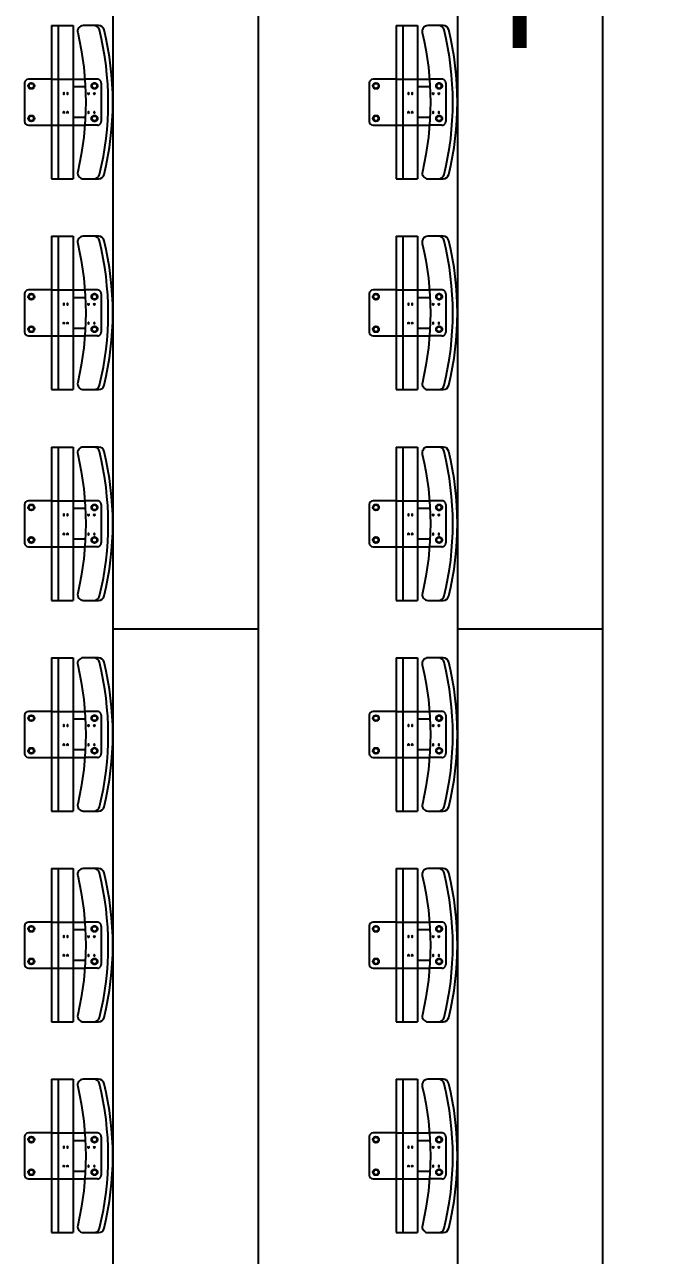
# Model space of a CAD drawing. Header units: centimetres. Extents: x -1707 to 3112, y 43 to 5669.
# Drawn here: x 155.028 to 156.684, y 45.695 to 48.907 of the extents above; entities that cross this region are included whole.
import ezdxf

# ---------------------------------------------------------------- set-up
doc = ezdxf.new("R2010")
doc.units = ezdxf.units.CM
doc.header["$LTSCALE"] = 100
doc.header["$MEASUREMENT"] = 0
doc.linetypes.add('CACHE', pattern=[0.375, 0.25, -0.125])
doc.layers.add('0_Désignation', color=7, linetype='Continuous')
doc.layers.add('1-cloison', color=9, linetype='Continuous')
doc.styles.get("Standard").update_dxf_attribs({"font": 'arial.ttf', "height": 0.2})

msp = doc.modelspace()

# ---------------------------------------------------------------- linework, layer by layer
at = {"layer": '1-cloison', "color": 7}
for p, q in [((155.2588, 51.73), (155.2588, 44.58)), ((155.6388, 44.58), (155.6388, 51.73)), ((156.1588, 51.73), (156.1588, 44.58)), ((156.5388, 44.58), (156.5388, 51.73)), ((155.0988, 48.765), (155.0384, 48.765)), ((155.1548, 48.765), (155.1858, 48.765)), ((155.9988, 48.765), (155.9384, 48.765)), ((156.0548, 48.765), (156.0858, 48.765)), ((155.0284, 48.755), (155.0284, 48.655)), ((155.1871, 48.7448), (155.1548, 48.7448)), ((155.9284, 48.755), (155.9284, 48.655)), ((156.0871, 48.7448), (156.0548, 48.7448)), ((155.1871, 48.6648), (155.1548, 48.6648)), ((156.0871, 48.6648), (156.0548, 48.6648)), ((155.0384, 48.645), (155.0988, 48.645)), ((155.1548, 48.645), (155.1858, 48.645)), ((155.9384, 48.645), (155.9988, 48.645)), ((156.0548, 48.645), (156.0858, 48.645)), ((155.0988, 48.215), (155.0384, 48.215)), ((155.1548, 48.215), (155.1858, 48.215)), ((155.9988, 48.215), (155.9384, 48.215)), ((156.0548, 48.215), (156.0858, 48.215)), ((155.0284, 48.205), (155.0284, 48.105)), ((155.1871, 48.1948), (155.1548, 48.1948)), ((155.9284, 48.205), (155.9284, 48.105)), ((156.0871, 48.1948), (156.0548, 48.1948)), ((155.0384, 48.095), (155.0988, 48.095)), ((155.1871, 48.1148), (155.1548, 48.1148)), ((155.1548, 48.095), (155.1858, 48.095)), ((155.9384, 48.095), (155.9988, 48.095)), ((156.0871, 48.1148), (156.0548, 48.1148)), ((156.0548, 48.095), (156.0858, 48.095)), ((155.0284, 47.655), (155.0284, 47.555)), ((155.0988, 47.665), (155.0384, 47.665)), ((155.1548, 47.665), (155.1858, 47.665)), ((155.1871, 47.6448), (155.1548, 47.6448)), ((155.9284, 47.655), (155.9284, 47.555)), ((155.9988, 47.665), (155.9384, 47.665)), ((156.0548, 47.665), (156.0858, 47.665)), ((156.0871, 47.6448), (156.0548, 47.6448)), ((155.0384, 47.545), (155.0988, 47.545)), ((155.1871, 47.5648), (155.1548, 47.5648)), ((155.1548, 47.545), (155.1858, 47.545)), ((155.9384, 47.545), (155.9988, 47.545)), ((156.0871, 47.5648), (156.0548, 47.5648)), ((156.0548, 47.545), (156.0858, 47.545)), ((155.6388, 47.33), (155.2588, 47.33)), ((156.5388, 47.33), (156.1588, 47.33)), ((155.0284, 47.105), (155.0284, 47.005)), ((155.0988, 47.115), (155.0384, 47.115)), ((155.1548, 47.115), (155.1858, 47.115)), ((155.1871, 47.0948), (155.1548, 47.0948)), ((155.9284, 47.105), (155.9284, 47.005)), ((155.9988, 47.115), (155.9384, 47.115)), ((156.0548, 47.115), (156.0858, 47.115)), ((156.0871, 47.0948), (156.0548, 47.0948)), ((155.0384, 46.995), (155.0988, 46.995)), ((155.1871, 47.0148), (155.1548, 47.0148)), ((155.1548, 46.995), (155.1858, 46.995)), ((155.9384, 46.995), (155.9988, 46.995)), ((156.0871, 47.0148), (156.0548, 47.0148)), ((156.0548, 46.995), (156.0858, 46.995)), ((155.0284, 46.555), (155.0284, 46.455)), ((155.0988, 46.565), (155.0384, 46.565)), ((155.1548, 46.565), (155.1858, 46.565)), ((155.1871, 46.5448), (155.1548, 46.5448)), ((155.9284, 46.555), (155.9284, 46.455)), ((155.9988, 46.565), (155.9384, 46.565)), ((156.0548, 46.565), (156.0858, 46.565)), ((156.0871, 46.5448), (156.0548, 46.5448)), ((155.1871, 46.4648), (155.1548, 46.4648)), ((156.0871, 46.4648), (156.0548, 46.4648)), ((155.0384, 46.445), (155.0988, 46.445)), ((155.1548, 46.445), (155.1858, 46.445)), ((155.9384, 46.445), (155.9988, 46.445)), ((156.0548, 46.445), (156.0858, 46.445)), ((155.0284, 46.005), (155.0284, 45.905)), ((155.0988, 46.015), (155.0384, 46.015)), ((155.1548, 46.015), (155.1858, 46.015)), ((155.9284, 46.005), (155.9284, 45.905)), ((155.9988, 46.015), (155.9384, 46.015)), ((156.0548, 46.015), (156.0858, 46.015)), ((155.1871, 45.9948), (155.1548, 45.9948)), ((156.0871, 45.9948), (156.0548, 45.9948)), ((155.1871, 45.9148), (155.1548, 45.9148)), ((156.0871, 45.9148), (156.0548, 45.9148)), ((155.0384, 45.895), (155.0988, 45.895)), ((155.1548, 45.895), (155.1858, 45.895)), ((155.9384, 45.895), (155.9988, 45.895)), ((156.0548, 45.895), (156.0858, 45.895))]:
    msp.add_line(p, q, dxfattribs=at)
at = {"layer": '1-cloison', "color": 7, "linetype": 'ByBlock'}
for p, q in [((155.0988, 48.905), (155.0988, 48.505)), ((155.0988, 48.905), (155.1548, 48.905)), ((155.1158, 48.905), (155.1158, 48.505)), ((155.1548, 48.905), (155.1548, 48.505)), ((155.9988, 48.905), (155.9988, 48.505)), ((155.9988, 48.905), (156.0548, 48.905)), ((156.0158, 48.905), (156.0158, 48.505)), ((156.0548, 48.905), (156.0548, 48.505)), ((155.0988, 48.505), (155.1548, 48.505)), ((155.9988, 48.505), (156.0548, 48.505)), ((155.0988, 48.355), (155.0988, 47.955)), ((155.0988, 48.355), (155.1548, 48.355)), ((155.1158, 48.355), (155.1158, 47.955)), ((155.1548, 48.355), (155.1548, 47.955)), ((155.9988, 48.355), (155.9988, 47.955)), ((155.9988, 48.355), (156.0548, 48.355)), ((156.0158, 48.355), (156.0158, 47.955)), ((156.0548, 48.355), (156.0548, 47.955)), ((155.0988, 47.955), (155.1548, 47.955)), ((155.9988, 47.955), (156.0548, 47.955)), ((155.0988, 47.805), (155.0988, 47.405)), ((155.0988, 47.805), (155.1548, 47.805)), ((155.1158, 47.805), (155.1158, 47.405)), ((155.1548, 47.805), (155.1548, 47.405)), ((155.9988, 47.805), (155.9988, 47.405)), ((155.9988, 47.805), (156.0548, 47.805)), ((156.0158, 47.805), (156.0158, 47.405)), ((156.0548, 47.805), (156.0548, 47.405)), ((155.0988, 47.405), (155.1548, 47.405)), ((155.9988, 47.405), (156.0548, 47.405)), ((155.0988, 47.255), (155.0988, 46.855)), ((155.0988, 47.255), (155.1548, 47.255)), ((155.1158, 47.255), (155.1158, 46.855)), ((155.1548, 47.255), (155.1548, 46.855)), ((155.9988, 47.255), (155.9988, 46.855)), ((155.9988, 47.255), (156.0548, 47.255)), ((156.0158, 47.255), (156.0158, 46.855)), ((156.0548, 47.255), (156.0548, 46.855)), ((155.0988, 46.855), (155.1548, 46.855)), ((155.9988, 46.855), (156.0548, 46.855)), ((155.0988, 46.705), (155.0988, 46.305)), ((155.0988, 46.705), (155.1548, 46.705)), ((155.1158, 46.705), (155.1158, 46.305)), ((155.1548, 46.705), (155.1548, 46.305)), ((155.9988, 46.705), (155.9988, 46.305)), ((155.9988, 46.705), (156.0548, 46.705)), ((156.0158, 46.705), (156.0158, 46.305)), ((156.0548, 46.705), (156.0548, 46.305)), ((155.0988, 46.305), (155.1548, 46.305)), ((155.9988, 46.305), (156.0548, 46.305)), ((155.0988, 46.155), (155.0988, 45.755)), ((155.0988, 46.155), (155.1548, 46.155)), ((155.1158, 46.155), (155.1158, 45.755)), ((155.1548, 46.155), (155.1548, 45.755)), ((155.9988, 46.155), (155.9988, 45.755)), ((155.9988, 46.155), (156.0548, 46.155)), ((156.0158, 46.155), (156.0158, 45.755)), ((156.0548, 46.155), (156.0548, 45.755)), ((155.0988, 45.755), (155.1548, 45.755)), ((155.9988, 45.755), (156.0548, 45.755))]:
    msp.add_line(p, q, dxfattribs=at)
at = {"layer": '1-cloison', "color": 7, "linetype": 'CACHE'}
for p, q in [((155.0988, 48.765), (155.1548, 48.765)), ((155.2184, 48.765), (155.1858, 48.765)), ((155.9988, 48.765), (156.0548, 48.765)), ((156.1184, 48.765), (156.0858, 48.765)), ((155.2284, 48.755), (155.2284, 48.655)), ((156.1284, 48.755), (156.1284, 48.655)), ((155.0988, 48.645), (155.1548, 48.645)), ((155.2184, 48.645), (155.1858, 48.645)), ((155.9988, 48.645), (156.0548, 48.645)), ((156.1184, 48.645), (156.0858, 48.645)), ((155.0988, 48.215), (155.1548, 48.215)), ((155.2184, 48.215), (155.1858, 48.215)), ((155.9988, 48.215), (156.0548, 48.215)), ((156.1184, 48.215), (156.0858, 48.215)), ((155.2284, 48.205), (155.2284, 48.105)), ((156.1284, 48.205), (156.1284, 48.105)), ((155.0988, 48.095), (155.1548, 48.095)), ((155.2184, 48.095), (155.1858, 48.095)), ((155.9988, 48.095), (156.0548, 48.095)), ((156.1184, 48.095), (156.0858, 48.095)), ((155.0988, 47.665), (155.1548, 47.665)), ((155.2184, 47.665), (155.1858, 47.665)), ((155.2284, 47.655), (155.2284, 47.555)), ((155.9988, 47.665), (156.0548, 47.665)), ((156.1184, 47.665), (156.0858, 47.665)), ((156.1284, 47.655), (156.1284, 47.555)), ((155.0988, 47.545), (155.1548, 47.545)), ((155.2184, 47.545), (155.1858, 47.545)), ((155.9988, 47.545), (156.0548, 47.545)), ((156.1184, 47.545), (156.0858, 47.545)), ((155.0988, 47.115), (155.1548, 47.115)), ((155.2184, 47.115), (155.1858, 47.115)), ((155.2284, 47.105), (155.2284, 47.005)), ((155.9988, 47.115), (156.0548, 47.115)), ((156.1184, 47.115), (156.0858, 47.115)), ((156.1284, 47.105), (156.1284, 47.005)), ((155.0988, 46.995), (155.1548, 46.995)), ((155.2184, 46.995), (155.1858, 46.995)), ((155.9988, 46.995), (156.0548, 46.995)), ((156.1184, 46.995), (156.0858, 46.995)), ((155.0988, 46.565), (155.1548, 46.565)), ((155.2184, 46.565), (155.1858, 46.565)), ((155.2284, 46.555), (155.2284, 46.455)), ((155.9988, 46.565), (156.0548, 46.565)), ((156.1184, 46.565), (156.0858, 46.565)), ((156.1284, 46.555), (156.1284, 46.455)), ((155.0988, 46.445), (155.1548, 46.445)), ((155.2184, 46.445), (155.1858, 46.445)), ((155.9988, 46.445), (156.0548, 46.445)), ((156.1184, 46.445), (156.0858, 46.445)), ((155.0988, 46.015), (155.1548, 46.015)), ((155.2184, 46.015), (155.1858, 46.015)), ((155.2284, 46.005), (155.2284, 45.905)), ((155.9988, 46.015), (156.0548, 46.015)), ((156.1184, 46.015), (156.0858, 46.015)), ((156.1284, 46.005), (156.1284, 45.905)), ((155.0988, 45.895), (155.1548, 45.895)), ((155.2184, 45.895), (155.1858, 45.895)), ((155.9988, 45.895), (156.0548, 45.895)), ((156.1184, 45.895), (156.0858, 45.895))]:
    msp.add_line(p, q, dxfattribs=at)
at = {"layer": '1-cloison', "color": 7, "linetype": 'ByBlock'}
for points in [[(155.1671, 48.5234, 0.483507), (155.1817, 48.505), (155.2215, 48.505, 0.345619), (155.2361, 48.5164, 0.120525), (155.236, 48.8935, 0.345528), (155.2214, 48.905), (155.1816, 48.905, 0.483604), (155.167, 48.8865, -0.115929)], [(156.0671, 48.5234, 0.483507), (156.0817, 48.505), (156.1215, 48.505, 0.345619), (156.1361, 48.5164, 0.120525), (156.136, 48.8935, 0.345528), (156.1214, 48.905), (156.0816, 48.905, 0.483604), (156.067, 48.8865, -0.115929)], [(155.1671, 47.9734, 0.483507), (155.1817, 47.955), (155.2215, 47.955, 0.345619), (155.2361, 47.9664, 0.120525), (155.236, 48.3435, 0.345528), (155.2214, 48.355), (155.1816, 48.355, 0.483604), (155.167, 48.3365, -0.115929)], [(156.0671, 47.9734, 0.483507), (156.0817, 47.955), (156.1215, 47.955, 0.345619), (156.1361, 47.9664, 0.120525), (156.136, 48.3435, 0.345528), (156.1214, 48.355), (156.0816, 48.355, 0.483604), (156.067, 48.3365, -0.115929)], [(155.1671, 47.4234, 0.483507), (155.1817, 47.405), (155.2215, 47.405, 0.345619), (155.2361, 47.4164, 0.120525), (155.236, 47.7935, 0.345528), (155.2214, 47.805), (155.1816, 47.805, 0.483604), (155.167, 47.7865, -0.115929)], [(156.0671, 47.4234, 0.483507), (156.0817, 47.405), (156.1215, 47.405, 0.345619), (156.1361, 47.4164, 0.120525), (156.136, 47.7935, 0.345528), (156.1214, 47.805), (156.0816, 47.805, 0.483604), (156.067, 47.7865, -0.115929)], [(155.1671, 46.8734, 0.483507), (155.1817, 46.855), (155.2215, 46.855, 0.345619), (155.2361, 46.8664, 0.120525), (155.236, 47.2435, 0.345528), (155.2214, 47.255), (155.1816, 47.255, 0.483604), (155.167, 47.2365, -0.115929)], [(156.0671, 46.8734, 0.483507), (156.0817, 46.855), (156.1215, 46.855, 0.345619), (156.1361, 46.8664, 0.120525), (156.136, 47.2435, 0.345528), (156.1214, 47.255), (156.0816, 47.255, 0.483604), (156.067, 47.2365, -0.115929)], [(155.1671, 46.3234, 0.483507), (155.1817, 46.305), (155.2215, 46.305, 0.345619), (155.2361, 46.3164, 0.120525), (155.236, 46.6935, 0.345528), (155.2214, 46.705), (155.1816, 46.705, 0.483604), (155.167, 46.6865, -0.115929)], [(156.0671, 46.3234, 0.483507), (156.0817, 46.305), (156.1215, 46.305, 0.345619), (156.1361, 46.3164, 0.120525), (156.136, 46.6935, 0.345528), (156.1214, 46.705), (156.0816, 46.705, 0.483604), (156.067, 46.6865, -0.115929)], [(155.1671, 45.7734, 0.483507), (155.1817, 45.755), (155.2215, 45.755, 0.345619), (155.2361, 45.7664, 0.120525), (155.236, 46.1435, 0.345528), (155.2214, 46.155), (155.1816, 46.155, 0.483604), (155.167, 46.1365, -0.115929)], [(156.0671, 45.7734, 0.483507), (156.0817, 45.755), (156.1215, 45.755, 0.345619), (156.1361, 45.7664, 0.120525), (156.136, 46.1435, 0.345528), (156.1214, 46.155), (156.0816, 46.155, 0.483604), (156.067, 46.1365, -0.115929)]]:
    msp.add_lwpolyline(points, format="xyb", close=True, dxfattribs=at)
for points in [[(155.2095, 48.505, 0.345619), (155.2241, 48.5164, 0.120525), (155.224, 48.8935, 0.345528), (155.2094, 48.905)], [(156.1095, 48.505, 0.345619), (156.1241, 48.5164, 0.120525), (156.124, 48.8935, 0.345528), (156.1094, 48.905)], [(155.2095, 47.955, 0.345619), (155.2241, 47.9664, 0.120525), (155.224, 48.3435, 0.345528), (155.2094, 48.355)], [(156.1095, 47.955, 0.345619), (156.1241, 47.9664, 0.120525), (156.124, 48.3435, 0.345528), (156.1094, 48.355)], [(155.2095, 47.405, 0.345619), (155.2241, 47.4164, 0.120525), (155.224, 47.7935, 0.345528), (155.2094, 47.805)], [(156.1095, 47.405, 0.345619), (156.1241, 47.4164, 0.120525), (156.124, 47.7935, 0.345528), (156.1094, 47.805)], [(155.2095, 46.855, 0.345619), (155.2241, 46.8664, 0.120525), (155.224, 47.2435, 0.345528), (155.2094, 47.255)], [(156.1095, 46.855, 0.345619), (156.1241, 46.8664, 0.120525), (156.124, 47.2435, 0.345528), (156.1094, 47.255)], [(155.2095, 46.305, 0.345619), (155.2241, 46.3164, 0.120525), (155.224, 46.6935, 0.345528), (155.2094, 46.705)], [(156.1095, 46.305, 0.345619), (156.1241, 46.3164, 0.120525), (156.124, 46.6935, 0.345528), (156.1094, 46.705)], [(155.2095, 45.755, 0.345619), (155.2241, 45.7664, 0.120525), (155.224, 46.1435, 0.345528), (155.2094, 46.155)], [(156.1095, 45.755, 0.345619), (156.1241, 45.7664, 0.120525), (156.124, 46.1435, 0.345528), (156.1094, 46.155)]]:
    msp.add_lwpolyline(points, format="xyb", dxfattribs=at)
at = {"layer": '1-cloison', "color": 7}
for points in [[(155.0496, 48.754), (155.0534, 48.7475), (155.0496, 48.741), (155.0421, 48.741), (155.0384, 48.7475), (155.0421, 48.754)], [(155.9496, 48.754), (155.9534, 48.7475), (155.9496, 48.741), (155.9421, 48.741), (155.9384, 48.7475), (155.9421, 48.754)], [(155.0496, 48.656), (155.0534, 48.6625), (155.0496, 48.669), (155.0421, 48.669), (155.0384, 48.6625), (155.0421, 48.656)], [(155.9496, 48.656), (155.9534, 48.6625), (155.9496, 48.669), (155.9421, 48.669), (155.9384, 48.6625), (155.9421, 48.656)], [(155.0496, 48.204), (155.0534, 48.1975), (155.0496, 48.191), (155.0421, 48.191), (155.0384, 48.1975), (155.0421, 48.204)], [(155.9496, 48.204), (155.9534, 48.1975), (155.9496, 48.191), (155.9421, 48.191), (155.9384, 48.1975), (155.9421, 48.204)], [(155.0496, 48.106), (155.0534, 48.1125), (155.0496, 48.119), (155.0421, 48.119), (155.0384, 48.1125), (155.0421, 48.106)], [(155.9496, 48.106), (155.9534, 48.1125), (155.9496, 48.119), (155.9421, 48.119), (155.9384, 48.1125), (155.9421, 48.106)], [(155.0496, 47.654), (155.0534, 47.6475), (155.0496, 47.641), (155.0421, 47.641), (155.0384, 47.6475), (155.0421, 47.654)], [(155.9496, 47.654), (155.9534, 47.6475), (155.9496, 47.641), (155.9421, 47.641), (155.9384, 47.6475), (155.9421, 47.654)], [(155.0496, 47.556), (155.0534, 47.5625), (155.0496, 47.569), (155.0421, 47.569), (155.0384, 47.5625), (155.0421, 47.556)], [(155.9496, 47.556), (155.9534, 47.5625), (155.9496, 47.569), (155.9421, 47.569), (155.9384, 47.5625), (155.9421, 47.556)], [(155.0496, 47.104), (155.0534, 47.0975), (155.0496, 47.091), (155.0421, 47.091), (155.0384, 47.0975), (155.0421, 47.104)], [(155.9496, 47.104), (155.9534, 47.0975), (155.9496, 47.091), (155.9421, 47.091), (155.9384, 47.0975), (155.9421, 47.104)], [(155.0496, 47.006), (155.0534, 47.0125), (155.0496, 47.019), (155.0421, 47.019), (155.0384, 47.0125), (155.0421, 47.006)], [(155.9496, 47.006), (155.9534, 47.0125), (155.9496, 47.019), (155.9421, 47.019), (155.9384, 47.0125), (155.9421, 47.006)], [(155.0496, 46.554), (155.0534, 46.5475), (155.0496, 46.541), (155.0421, 46.541), (155.0384, 46.5475), (155.0421, 46.554)], [(155.9496, 46.554), (155.9534, 46.5475), (155.9496, 46.541), (155.9421, 46.541), (155.9384, 46.5475), (155.9421, 46.554)], [(155.0496, 46.456), (155.0534, 46.4625), (155.0496, 46.469), (155.0421, 46.469), (155.0384, 46.4625), (155.0421, 46.456)], [(155.9496, 46.456), (155.9534, 46.4625), (155.9496, 46.469), (155.9421, 46.469), (155.9384, 46.4625), (155.9421, 46.456)], [(155.0496, 46.004), (155.0534, 45.9975), (155.0496, 45.991), (155.0421, 45.991), (155.0384, 45.9975), (155.0421, 46.004)], [(155.9496, 46.004), (155.9534, 45.9975), (155.9496, 45.991), (155.9421, 45.991), (155.9384, 45.9975), (155.9421, 46.004)], [(155.0496, 45.906), (155.0534, 45.9125), (155.0496, 45.919), (155.0421, 45.919), (155.0384, 45.9125), (155.0421, 45.906)], [(155.9496, 45.906), (155.9534, 45.9125), (155.9496, 45.919), (155.9421, 45.919), (155.9384, 45.9125), (155.9421, 45.906)]]:
    msp.add_lwpolyline(points, close=True, dxfattribs=at)
at = {"layer": '1-cloison', "color": 7, "linetype": 'CACHE'}
for points in [[(155.2071, 48.754), (155.2034, 48.7475), (155.2071, 48.741), (155.2146, 48.741), (155.2184, 48.7475), (155.2146, 48.754)], [(156.1071, 48.754), (156.1034, 48.7475), (156.1071, 48.741), (156.1146, 48.741), (156.1184, 48.7475), (156.1146, 48.754)], [(155.2071, 48.656), (155.2034, 48.6625), (155.2071, 48.669), (155.2146, 48.669), (155.2184, 48.6625), (155.2146, 48.656)], [(156.1071, 48.656), (156.1034, 48.6625), (156.1071, 48.669), (156.1146, 48.669), (156.1184, 48.6625), (156.1146, 48.656)], [(155.2071, 48.204), (155.2034, 48.1975), (155.2071, 48.191), (155.2146, 48.191), (155.2184, 48.1975), (155.2146, 48.204)], [(156.1071, 48.204), (156.1034, 48.1975), (156.1071, 48.191), (156.1146, 48.191), (156.1184, 48.1975), (156.1146, 48.204)], [(155.2071, 48.106), (155.2034, 48.1125), (155.2071, 48.119), (155.2146, 48.119), (155.2184, 48.1125), (155.2146, 48.106)], [(156.1071, 48.106), (156.1034, 48.1125), (156.1071, 48.119), (156.1146, 48.119), (156.1184, 48.1125), (156.1146, 48.106)], [(155.2071, 47.654), (155.2034, 47.6475), (155.2071, 47.641), (155.2146, 47.641), (155.2184, 47.6475), (155.2146, 47.654)], [(156.1071, 47.654), (156.1034, 47.6475), (156.1071, 47.641), (156.1146, 47.641), (156.1184, 47.6475), (156.1146, 47.654)], [(155.2071, 47.556), (155.2034, 47.5625), (155.2071, 47.569), (155.2146, 47.569), (155.2184, 47.5625), (155.2146, 47.556)], [(156.1071, 47.556), (156.1034, 47.5625), (156.1071, 47.569), (156.1146, 47.569), (156.1184, 47.5625), (156.1146, 47.556)], [(155.2071, 47.104), (155.2034, 47.0975), (155.2071, 47.091), (155.2146, 47.091), (155.2184, 47.0975), (155.2146, 47.104)], [(156.1071, 47.104), (156.1034, 47.0975), (156.1071, 47.091), (156.1146, 47.091), (156.1184, 47.0975), (156.1146, 47.104)], [(155.2071, 47.006), (155.2034, 47.0125), (155.2071, 47.019), (155.2146, 47.019), (155.2184, 47.0125), (155.2146, 47.006)], [(156.1071, 47.006), (156.1034, 47.0125), (156.1071, 47.019), (156.1146, 47.019), (156.1184, 47.0125), (156.1146, 47.006)], [(155.2071, 46.554), (155.2034, 46.5475), (155.2071, 46.541), (155.2146, 46.541), (155.2184, 46.5475), (155.2146, 46.554)], [(156.1071, 46.554), (156.1034, 46.5475), (156.1071, 46.541), (156.1146, 46.541), (156.1184, 46.5475), (156.1146, 46.554)], [(155.2071, 46.456), (155.2034, 46.4625), (155.2071, 46.469), (155.2146, 46.469), (155.2184, 46.4625), (155.2146, 46.456)], [(156.1071, 46.456), (156.1034, 46.4625), (156.1071, 46.469), (156.1146, 46.469), (156.1184, 46.4625), (156.1146, 46.456)], [(155.2071, 46.004), (155.2034, 45.9975), (155.2071, 45.991), (155.2146, 45.991), (155.2184, 45.9975), (155.2146, 46.004)], [(156.1071, 46.004), (156.1034, 45.9975), (156.1071, 45.991), (156.1146, 45.991), (156.1184, 45.9975), (156.1146, 46.004)], [(155.2071, 45.906), (155.2034, 45.9125), (155.2071, 45.919), (155.2146, 45.919), (155.2184, 45.9125), (155.2146, 45.906)], [(156.1071, 45.906), (156.1034, 45.9125), (156.1071, 45.919), (156.1146, 45.919), (156.1184, 45.9125), (156.1146, 45.906)]]:
    msp.add_lwpolyline(points, close=True, dxfattribs=at)
at = {"layer": '1-cloison', "color": 7}
for centre, radius in [((155.0459, 48.7475), 0.008), ((155.0459, 48.7475), 0.0065), ((155.9459, 48.7475), 0.008), ((155.9459, 48.7475), 0.0065), ((155.0459, 48.6625), 0.008), ((155.0459, 48.6625), 0.0065), ((155.9459, 48.6625), 0.008), ((155.9459, 48.6625), 0.0065), ((155.0459, 48.1975), 0.008), ((155.0459, 48.1975), 0.0065), ((155.9459, 48.1975), 0.008), ((155.9459, 48.1975), 0.0065), ((155.0459, 48.1125), 0.008), ((155.0459, 48.1125), 0.0065), ((155.9459, 48.1125), 0.008), ((155.9459, 48.1125), 0.0065), ((155.0459, 47.6475), 0.008), ((155.0459, 47.6475), 0.0065), ((155.9459, 47.6475), 0.008), ((155.9459, 47.6475), 0.0065), ((155.0459, 47.5625), 0.008), ((155.9459, 47.5625), 0.008), ((155.0459, 47.5625), 0.0065), ((155.9459, 47.5625), 0.0065), ((155.0459, 47.0975), 0.008), ((155.0459, 47.0975), 0.0065), ((155.9459, 47.0975), 0.008), ((155.9459, 47.0975), 0.0065), ((155.0459, 47.0125), 0.008), ((155.0459, 47.0125), 0.0065), ((155.9459, 47.0125), 0.008), ((155.9459, 47.0125), 0.0065), ((155.0459, 46.5475), 0.008), ((155.0459, 46.5475), 0.0065), ((155.9459, 46.5475), 0.008), ((155.9459, 46.5475), 0.0065), ((155.0459, 46.4625), 0.008), ((155.0459, 46.4625), 0.0065), ((155.9459, 46.4625), 0.008), ((155.9459, 46.4625), 0.0065), ((155.0459, 45.9975), 0.008), ((155.0459, 45.9975), 0.0065), ((155.9459, 45.9975), 0.008), ((155.9459, 45.9975), 0.0065), ((155.0459, 45.9125), 0.008), ((155.0459, 45.9125), 0.0065), ((155.9459, 45.9125), 0.008), ((155.9459, 45.9125), 0.0065)]:
    msp.add_circle(centre, radius, dxfattribs=at)
at = {"layer": '1-cloison', "color": 7, "linetype": 'CACHE'}
for centre, radius in [((155.2109, 48.7475), 0.008), ((155.2109, 48.7475), 0.0065), ((156.1109, 48.7475), 0.008), ((156.1109, 48.7475), 0.0065), ((155.2109, 48.6625), 0.008), ((155.2109, 48.6625), 0.0065), ((156.1109, 48.6625), 0.008), ((156.1109, 48.6625), 0.0065), ((155.2109, 48.1975), 0.008), ((155.2109, 48.1975), 0.0065), ((156.1109, 48.1975), 0.008), ((156.1109, 48.1975), 0.0065), ((155.2109, 48.1125), 0.008), ((155.2109, 48.1125), 0.0065), ((156.1109, 48.1125), 0.008), ((156.1109, 48.1125), 0.0065), ((155.2109, 47.6475), 0.008), ((155.2109, 47.6475), 0.0065), ((156.1109, 47.6475), 0.008), ((156.1109, 47.6475), 0.0065), ((155.2109, 47.5625), 0.008), ((156.1109, 47.5625), 0.008), ((155.2109, 47.5625), 0.0065), ((156.1109, 47.5625), 0.0065), ((155.2109, 47.0975), 0.008), ((155.2109, 47.0975), 0.0065), ((156.1109, 47.0975), 0.008), ((156.1109, 47.0975), 0.0065), ((155.2109, 47.0125), 0.008), ((155.2109, 47.0125), 0.0065), ((156.1109, 47.0125), 0.008), ((156.1109, 47.0125), 0.0065), ((155.2109, 46.5475), 0.008), ((155.2109, 46.5475), 0.0065), ((156.1109, 46.5475), 0.008), ((156.1109, 46.5475), 0.0065), ((155.2109, 46.4625), 0.008), ((155.2109, 46.4625), 0.0065), ((156.1109, 46.4625), 0.008), ((156.1109, 46.4625), 0.0065), ((155.2109, 45.9975), 0.008), ((155.2109, 45.9975), 0.0065), ((156.1109, 45.9975), 0.008), ((156.1109, 45.9975), 0.0065), ((155.2109, 45.9125), 0.008), ((155.2109, 45.9125), 0.0065), ((156.1109, 45.9125), 0.008), ((156.1109, 45.9125), 0.0065)]:
    msp.add_circle(centre, radius, dxfattribs=at)
at = {"layer": '1-cloison', "color": 7}
for centre, start, end in [((155.0384, 48.755), 90, 180), ((155.9384, 48.755), 90, 180), ((155.0384, 48.655), 180, 270), ((155.9384, 48.655), 180, 270), ((155.0384, 48.205), 90, 180), ((155.9384, 48.205), 90, 180), ((155.0384, 48.105), 180, 270), ((155.9384, 48.105), 180, 270), ((155.0384, 47.655), 90, 180), ((155.9384, 47.655), 90, 180), ((155.0384, 47.555), 180, 270), ((155.9384, 47.555), 180, 270), ((155.0384, 47.105), 90, 180), ((155.9384, 47.105), 90, 180), ((155.0384, 47.005), 180, 270), ((155.9384, 47.005), 180, 270), ((155.0384, 46.555), 90, 180), ((155.9384, 46.555), 90, 180), ((155.0384, 46.455), 180, 270), ((155.9384, 46.455), 180, 270), ((155.0384, 46.005), 90, 180), ((155.9384, 46.005), 90, 180), ((155.0384, 45.905), 180, 270), ((155.9384, 45.905), 180, 270)]:
    msp.add_arc(centre, 0.01, start, end, dxfattribs=at)
at = {"layer": '1-cloison', "color": 7, "linetype": 'CACHE'}
for centre, start, end in [((155.2184, 48.755), 0, 90), ((156.1184, 48.755), 0, 90), ((155.2184, 48.655), 270, 0), ((156.1184, 48.655), 270, 0), ((155.2184, 48.205), 0, 90), ((156.1184, 48.205), 0, 90), ((155.2184, 48.105), 270, 0), ((156.1184, 48.105), 270, 0), ((155.2184, 47.655), 0, 90), ((156.1184, 47.655), 0, 90), ((155.2184, 47.555), 270, 0), ((156.1184, 47.555), 270, 0), ((155.2184, 47.105), 0, 90), ((156.1184, 47.105), 0, 90), ((155.2184, 47.005), 270, 0), ((156.1184, 47.005), 270, 0), ((155.2184, 46.555), 0, 90), ((156.1184, 46.555), 0, 90), ((155.2184, 46.455), 270, 0), ((156.1184, 46.455), 270, 0), ((155.2184, 46.005), 0, 90), ((156.1184, 46.005), 0, 90), ((155.2184, 45.905), 270, 0), ((156.1184, 45.905), 270, 0)]:
    msp.add_arc(centre, 0.01, start, end, dxfattribs=at)
at = {"layer": '1-cloison', "color": 7, "linetype": 'ByBlock', "extrusion": (0, 0, -1)}
for centre, major_axis in [((155.1307, 48.728), (0, 0.0025)), ((155.1404, 48.728), (0, 0.0025)), ((156.0307, 48.728), (0, 0.0025)), ((156.0404, 48.728), (0, 0.0025)), ((155.1954, 48.678), (0, -0.0025)), ((155.2104, 48.678), (0, -0.0025)), ((156.0954, 48.678), (0, -0.0025)), ((156.1104, 48.678), (0, -0.0025)), ((155.1307, 48.178), (0, 0.0025)), ((155.1404, 48.178), (0, 0.0025)), ((156.0307, 48.178), (0, 0.0025)), ((156.0404, 48.178), (0, 0.0025)), ((155.1954, 48.128), (0, -0.0025)), ((155.2104, 48.128), (0, -0.0025)), ((156.0954, 48.128), (0, -0.0025)), ((156.1104, 48.128), (0, -0.0025)), ((155.1307, 47.628), (0, 0.0025)), ((155.1404, 47.628), (0, 0.0025)), ((156.0307, 47.628), (0, 0.0025)), ((156.0404, 47.628), (0, 0.0025)), ((155.1954, 47.578), (0, -0.0025)), ((155.2104, 47.578), (0, -0.0025)), ((156.0954, 47.578), (0, -0.0025)), ((156.1104, 47.578), (0, -0.0025)), ((155.1307, 47.078), (0, 0.0025)), ((155.1404, 47.078), (0, 0.0025)), ((156.0307, 47.078), (0, 0.0025)), ((156.0404, 47.078), (0, 0.0025)), ((155.1954, 47.028), (0, -0.0025)), ((155.2104, 47.028), (0, -0.0025)), ((156.0954, 47.028), (0, -0.0025)), ((156.1104, 47.028), (0, -0.0025)), ((155.1307, 46.528), (0, 0.0025)), ((155.1404, 46.528), (0, 0.0025)), ((156.0307, 46.528), (0, 0.0025)), ((156.0404, 46.528), (0, 0.0025)), ((155.1954, 46.478), (0, -0.0025)), ((155.2104, 46.478), (0, -0.0025)), ((156.0954, 46.478), (0, -0.0025)), ((156.1104, 46.478), (0, -0.0025)), ((155.1307, 45.978), (0, 0.0025)), ((155.1404, 45.978), (0, 0.0025)), ((156.0307, 45.978), (0, 0.0025)), ((156.0404, 45.978), (0, 0.0025)), ((155.1954, 45.928), (0, -0.0025)), ((155.2104, 45.928), (0, -0.0025)), ((156.0954, 45.928), (0, -0.0025)), ((156.1104, 45.928), (0, -0.0025))]:
    msp.add_ellipse(centre, major_axis=major_axis, ratio=0.390638, dxfattribs=at)
at = {"layer": '1-cloison', "color": 7, "linetype": 'ByBlock'}
for centre, major_axis in [((155.1954, 48.728), (0, 0.0025)), ((155.2104, 48.728), (0, 0.0025)), ((156.0954, 48.728), (0, 0.0025)), ((156.1104, 48.728), (0, 0.0025)), ((155.1307, 48.678), (0, -0.0025)), ((155.1404, 48.678), (0, -0.0025)), ((156.0307, 48.678), (0, -0.0025)), ((156.0404, 48.678), (0, -0.0025)), ((155.1954, 48.178), (0, 0.0025)), ((155.2104, 48.178), (0, 0.0025)), ((156.0954, 48.178), (0, 0.0025)), ((156.1104, 48.178), (0, 0.0025)), ((155.1307, 48.128), (0, -0.0025)), ((155.1404, 48.128), (0, -0.0025)), ((156.0307, 48.128), (0, -0.0025)), ((156.0404, 48.128), (0, -0.0025)), ((155.1954, 47.628), (0, 0.0025)), ((155.2104, 47.628), (0, 0.0025)), ((156.0954, 47.628), (0, 0.0025)), ((156.1104, 47.628), (0, 0.0025)), ((155.1307, 47.578), (0, -0.0025)), ((155.1404, 47.578), (0, -0.0025)), ((156.0307, 47.578), (0, -0.0025)), ((156.0404, 47.578), (0, -0.0025)), ((155.1954, 47.078), (0, 0.0025)), ((155.2104, 47.078), (0, 0.0025)), ((156.0954, 47.078), (0, 0.0025)), ((156.1104, 47.078), (0, 0.0025)), ((155.1307, 47.028), (0, -0.0025)), ((155.1404, 47.028), (0, -0.0025)), ((156.0307, 47.028), (0, -0.0025)), ((156.0404, 47.028), (0, -0.0025)), ((155.1954, 46.528), (0, 0.0025)), ((155.2104, 46.528), (0, 0.0025)), ((156.0954, 46.528), (0, 0.0025)), ((156.1104, 46.528), (0, 0.0025)), ((155.1307, 46.478), (0, -0.0025)), ((155.1404, 46.478), (0, -0.0025)), ((156.0307, 46.478), (0, -0.0025)), ((156.0404, 46.478), (0, -0.0025)), ((155.1954, 45.978), (0, 0.0025)), ((155.2104, 45.978), (0, 0.0025)), ((156.0954, 45.978), (0, 0.0025)), ((156.1104, 45.978), (0, 0.0025)), ((155.1307, 45.928), (0, -0.0025)), ((155.1404, 45.928), (0, -0.0025)), ((156.0307, 45.928), (0, -0.0025)), ((156.0404, 45.928), (0, -0.0025))]:
    msp.add_ellipse(centre, major_axis=major_axis, ratio=0.390638, dxfattribs=at)

# ---------------------------------------------------------------- texts
at = {"layer": '0_Désignation', "color": 7, "linetype": 'Continuous', "insert": (155.6458, 49.2372), "char_height": 0.3, "attachment_point": 1}
msp.add_mtext_dynamic_manual_height_columns('\\pxt4;{\\C256;Amphithéâtre}', width=0.107, gutter_width=0.01, heights=[0.0031], dxfattribs=at)

doc.saveas('drawing.dxf')
